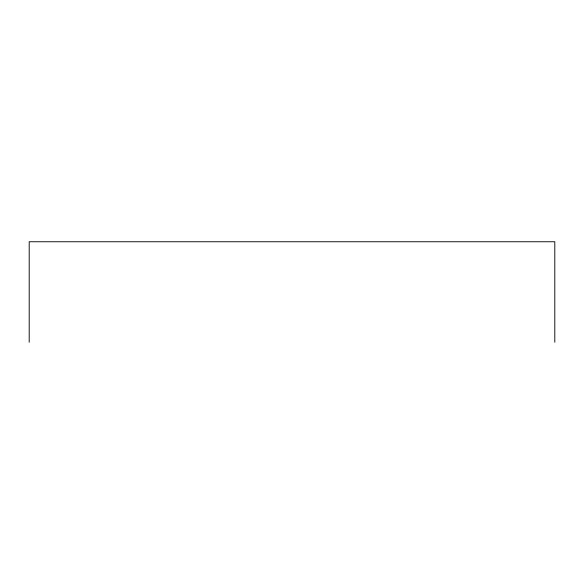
<?xml version="1.0" encoding="UTF-8"?>
<svg xmlns="http://www.w3.org/2000/svg" width="584" height="584" viewBox="0 0 584 584"><rect width="100%" height="100%" fill="white"/><g stroke="black" fill="none" stroke-linecap="round" stroke-linejoin="round"><path stroke-width="0.88" d="M554.8 342.246L554.8 241.754L29.2 241.754L29.2 342.246"/></g></svg>
